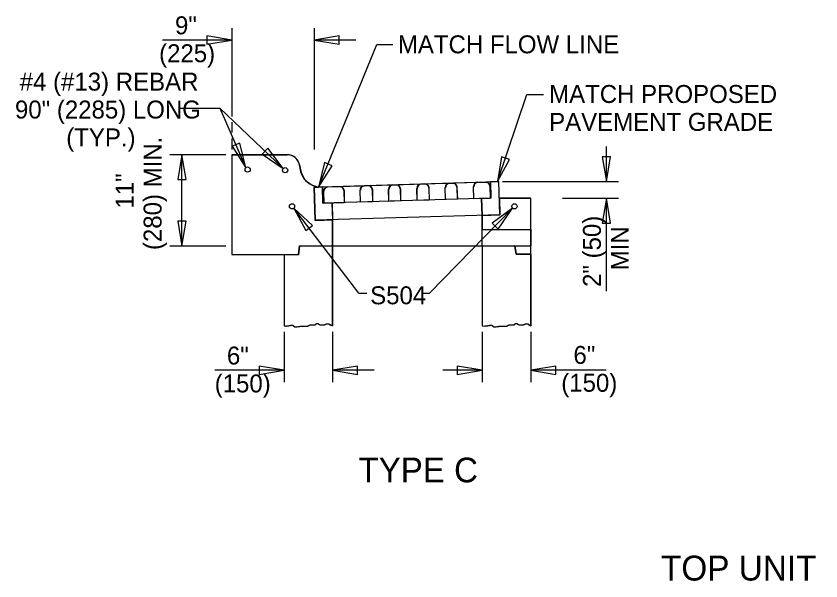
# Model space of a CAD drawing. Extents: x 1.2 to 16.8, y 0.2 to 9.7.
# Drawn here: x 4.929 to 8.966, y 6.868 to 9.7 of the extents above; entities that cross this region are included whole.
import ezdxf

# ---------------------------------------------------------------- set-up
doc = ezdxf.new("R2010")
doc.units = 0
for name, color, linetype in [('SD_P_Dimension Lines', 7, 'Continuous'), ('SD_P_Dimension Text', 7, 'Continuous'), ('SD_P_Prop Object Lines', 7, 'Continuous'), ('SD_P_Rebar', 7, 'Continuous'), ('SD_P_Shading', 7, 'Continuous'), ('SD_P_Subtitles', 7, 'Continuous'), ('SD_X_Exist Hidden Lines', 7, 'Continuous')]:
    doc.layers.add(name, color=color, linetype=linetype)

msp = doc.modelspace()

# ---------------------------------------------------------------- linework, layer by layer
at = {"layer": 'SD_P_Dimension Lines'}
for p, q in [((6.0111, 9.6402), (6.0111, 9.1963)), ((6.4241, 9.6402), (6.4241, 9.0306)), ((6.0111, 9.5802), (5.6645, 9.5802)), ((6.0111, 9.5802), (5.8861, 9.6012)), ((5.8861, 9.6012), (5.8861, 9.5592)), ((5.8861, 9.5592), (6.0111, 9.5802)), ((6.5491, 9.6012), (6.4241, 9.5802)), ((6.4241, 9.5802), (6.5491, 9.5592)), ((6.633, 9.5802), (6.4241, 9.5802)), ((6.5491, 9.5592), (6.5491, 9.6012)), ((6.4462, 8.8431), (6.7387, 9.5586)), ((6.7387, 9.5586), (6.8187, 9.5586)), ((7.3441, 8.87), (7.4902, 9.3071)), ((7.4902, 9.3071), (7.5741, 9.3071)), ((5.7541, 9.2388), (5.952, 9.2388)), ((5.952, 9.2388), (6.0814, 8.9401)), ((5.952, 9.2388), (6.2695, 8.9365)), ((6.0111, 9.1684), (6.0111, 9.117)), ((6.0111, 9.086), (6.0111, 9.0306)), ((6.0516, 9.0636), (6.0128, 9.048)), ((6.0128, 9.048), (6.0815, 8.9401)), ((6.0815, 8.9401), (6.0516, 9.0636)), ((7.8899, 8.87), (7.8899, 9.0464)), ((5.9811, 9.005), (5.7011, 9.005)), ((5.7611, 9.005), (5.7401, 8.88)), ((5.7611, 8.547), (5.7611, 9.005)), ((5.7821, 8.88), (5.7611, 9.005)), ((6.1923, 9.0374), (6.1631, 9.0074)), ((6.1631, 9.0074), (6.2695, 8.9365)), ((6.2695, 8.9365), (6.1923, 9.0374)), ((6.4756, 8.9665), (6.4461, 8.8431)), ((6.5142, 8.9496), (6.4756, 8.9665)), ((7.3644, 8.9951), (7.3441, 8.87)), ((7.3441, 8.87), (7.4041, 8.9816)), ((7.4041, 8.9816), (7.3644, 8.9951)), ((7.8689, 8.9951), (7.8899, 8.8701)), ((7.9109, 8.9951), (7.8689, 8.9951)), ((7.8899, 8.8701), (7.9109, 8.9951)), ((6.4461, 8.8431), (6.5142, 8.9496)), ((5.7401, 8.88), (5.7821, 8.88)), ((7.3693, 8.87), (7.9499, 8.87)), ((7.6699, 8.787), (7.9499, 8.787)), ((7.8899, 8.787), (7.8689, 8.662)), ((7.8899, 8.3213), (7.8899, 8.787)), ((7.9109, 8.662), (7.8899, 8.787)), ((6.4162, 8.65), (6.3224, 8.737)), ((6.3224, 8.737), (6.3826, 8.6251)), ((6.6481, 8.31), (6.3225, 8.737)), ((7.0031, 8.31), (7.4198, 8.737)), ((7.4198, 8.7371), (7.3173, 8.6619)), ((7.3467, 8.6321), (7.4198, 8.7371)), ((5.7401, 8.672), (5.7611, 8.547)), ((5.7821, 8.672), (5.7401, 8.672)), ((5.7611, 8.547), (5.7821, 8.672)), ((6.3826, 8.6251), (6.4162, 8.65)), ((7.3173, 8.6619), (7.3467, 8.6321)), ((7.8689, 8.662), (7.9109, 8.662)), ((5.9811, 8.547), (5.7011, 8.547)), ((6.6481, 8.31), (6.6881, 8.31)), ((6.962, 8.31), (7.0031, 8.31)), ((6.2731, 8.116), (6.2731, 7.864)), ((6.5171, 8.116), (6.5171, 7.864)), ((7.2671, 8.116), (7.2671, 7.864)), ((7.5111, 8.116), (7.5111, 7.864)), ((6.2731, 7.924), (5.9264, 7.924)), ((6.2731, 7.924), (6.1481, 7.945)), ((6.1481, 7.945), (6.1481, 7.903)), ((6.1481, 7.903), (6.2731, 7.924)), ((6.6421, 7.945), (6.5171, 7.924)), ((6.5171, 7.924), (6.6421, 7.903)), ((6.726, 7.924), (6.5171, 7.924)), ((6.6421, 7.903), (6.6421, 7.945)), ((7.2671, 7.924), (7.0692, 7.924)), ((7.2671, 7.924), (7.1421, 7.945)), ((7.1421, 7.945), (7.1421, 7.903)), ((7.1421, 7.903), (7.2671, 7.924)), ((7.6361, 7.945), (7.5111, 7.924)), ((7.5111, 7.924), (7.6361, 7.903)), ((7.8881, 7.924), (7.5111, 7.924)), ((7.6361, 7.903), (7.6361, 7.945))]:
    msp.add_line(p, q, dxfattribs=at)
at = {"layer": 'SD_P_Prop Object Lines'}
for p, q in [((6.0111, 9.005), (6.2891, 9.005)), ((6.0111, 9.005), (6.0111, 8.505)), ((6.0111, 9.005), (6.0111, 8.505)), ((6.3506, 8.9537), (6.3557, 8.929)), ((6.4241, 8.842), (6.4661, 8.844)), ((6.4241, 8.842), (6.4291, 8.677)), ((6.4601, 8.844), (7.3441, 8.87)), ((6.4661, 8.844), (6.4691, 8.762)), ((6.4921, 8.844), (6.5521, 8.846)), ((6.5521, 8.846), (7.2441, 8.867)), ((6.6751, 8.85), (6.6941, 8.85)), ((6.8181, 8.854), (6.8351, 8.855)), ((6.9601, 8.858), (6.9781, 8.859)), ((7.0831, 8.78), (7.0811, 8.841)), ((7.1021, 8.862), (7.1191, 8.863)), ((7.1401, 8.843), (7.1421, 8.782)), ((7.2251, 8.784), (7.2231, 8.845)), ((7.2441, 8.867), (7.2841, 8.868)), ((7.3051, 8.847), (7.3071, 8.786)), ((7.3091, 8.869), (7.3511, 8.87)), ((7.3111, 8.787), (7.3091, 8.869)), ((7.3561, 8.704), (7.3511, 8.87)), ((6.4741, 8.762), (6.4721, 8.823)), ((6.5741, 8.826), (6.5751, 8.765)), ((6.6561, 8.767), (6.6551, 8.828)), ((6.7161, 8.83), (6.7171, 8.769)), ((6.7991, 8.771), (6.7981, 8.832)), ((6.8571, 8.834), (6.8581, 8.773)), ((6.9411, 8.776), (6.9401, 8.837)), ((6.9991, 8.838), (7.0011, 8.777)), ((7.3111, 8.787), (6.4691, 8.762)), ((6.5751, 8.765), (6.4741, 8.762)), ((6.5141, 8.763), (6.5171, 8.6796)), ((6.7171, 8.769), (6.6561, 8.767)), ((6.8581, 8.773), (6.7991, 8.771)), ((7.0011, 8.777), (6.9411, 8.776)), ((7.1421, 8.782), (7.0831, 8.78)), ((7.3071, 8.786), (7.2251, 8.784)), ((7.2671, 8.701), (7.2641, 8.785)), ((7.3536, 8.7875), (7.5111, 8.7875)), ((7.5111, 8.5055), (7.5111, 8.7875)), ((7.3561, 8.704), (6.4291, 8.677)), ((6.5171, 8.6796), (6.5171, 8.547)), ((7.2671, 8.547), (7.2671, 8.701)), ((6.3451, 8.5037), (6.3513, 8.5466)), ((6.3513, 8.5475), (7.5111, 8.5475)), ((7.4371, 8.5055), (7.4311, 8.5475)), ((6.0111, 8.5046), (6.3451, 8.5046)), ((7.5111, 8.5055), (7.4371, 8.5055))]:
    msp.add_line(p, q, dxfattribs=at)
msp.add_lwpolyline([(7.2671, 8.547), (7.2671, 8.63), (7.5111, 8.63)], dxfattribs=at)
for centre, radius, start, end in [((6.2891, 8.9425), 0.0625, 10.3076, 90), ((6.4584, 8.9465), 0.1041, 189.6775, 263.3078), ((6.4941, 8.8223), 0.0208, 91.6847, 181.6847), ((6.5544, 8.824), 0.0208, 1.6847, 91.6847), ((6.677, 8.8276), 0.0208, 91.6847, 181.6847), ((6.6964, 8.8282), 0.0208, 1.6847, 91.6847), ((6.8199, 8.8318), 0.0208, 91.6847, 181.6847), ((6.8373, 8.8324), 0.0208, 1.6847, 91.6847), ((6.9619, 8.836), 0.0208, 91.6847, 181.6847), ((6.9803, 8.8366), 0.0208, 1.6847, 91.6847), ((7.1038, 8.8402), 0.0208, 91.6847, 181.6847), ((7.1212, 8.8407), 0.0208, 1.6847, 91.6847), ((7.2457, 8.8444), 0.0208, 91.6847, 181.6847), ((7.2861, 8.8456), 0.0208, 1.6847, 91.6847)]:
    msp.add_arc(centre, radius, start, end, dxfattribs=at)
at = {"layer": 'SD_P_Rebar'}
for centre in [(6.0906, 8.9309), (6.2786, 8.9273), (6.3133, 8.7462), (7.429, 8.7462)]:
    msp.add_circle(centre, 0.013, dxfattribs=at)
at = {"layer": 'SD_P_Shading'}
for p, q in [((6.4922, 8.8435), (6.5513, 8.8464)), ((6.6746, 8.8498), (6.6936, 8.8501)), ((6.8178, 8.8536), (6.8348, 8.854)), ((6.9601, 8.8584), (6.9781, 8.8587)), ((7.0833, 8.7798), (7.0815, 8.8409)), ((7.1013, 8.8622), (7.1183, 8.8626)), ((7.1406, 8.8427), (7.1424, 8.7816)), ((7.2245, 8.7846), (7.2227, 8.8447)), ((7.2436, 8.867), (7.2836, 8.8675)), ((7.3049, 8.8477), (7.3067, 8.7866)), ((6.4732, 8.7612), (6.4714, 8.8223)), ((6.5736, 8.8255), (6.5753, 8.7644)), ((6.6565, 8.7664), (6.6547, 8.8276)), ((6.7148, 8.8293), (6.7176, 8.7692)), ((6.7987, 8.7712), (6.797, 8.8323)), ((6.8561, 8.8342), (6.8579, 8.7731)), ((6.941, 8.776), (6.9392, 8.8361)), ((6.9993, 8.8379), (7.0011, 8.7778)), ((6.5753, 8.7644), (6.4732, 8.7612)), ((6.7176, 8.7692), (6.6565, 8.7664)), ((6.8579, 8.7731), (6.7987, 8.7712)), ((7.0011, 8.7778), (6.941, 8.776)), ((7.1424, 8.7816), (7.0833, 8.7798)), ((7.3067, 8.7866), (7.2245, 8.7846))]:
    msp.add_line(p, q, dxfattribs=at)
for points in [[(7.2671, 8.63), (7.5111, 8.63), (7.5111, 8.5475), (6.5171, 8.547), (6.5171, 8.6796), (6.429, 8.6757), (6.4241, 8.842), (6.4462, 8.8431), (6.438, 8.8444), (6.4274, 8.8471), (6.412, 8.8532), (6.3978, 8.8618), (6.3866, 8.871), (6.378, 8.8803), (6.3707, 8.8902), (6.3636, 8.9032), (6.358, 8.9188), (6.3557, 8.929), (6.3506, 8.9537), (6.3491, 8.96), (6.347, 8.966), (6.3443, 8.9718), (6.342, 8.9759), (6.3392, 8.9799), (6.3344, 8.9856), (6.3291, 8.9905), (6.3222, 8.9956), (6.3156, 8.9991), (6.3091, 9.0018), (6.303, 9.0035), (6.2963, 9.0046), (6.2891, 9.005), (6.0111, 9.005), (6.0111, 8.5046), (6.3451, 8.5037), (6.3513, 8.5475), (7.4311, 8.5475), (7.4371, 8.5055), (7.5111, 8.5055), (7.5111, 8.6145), (7.5111, 8.7875), (7.3535, 8.7875), (7.3556, 8.7037), (7.2665, 8.701)], [(6.4241, 8.842), (6.429, 8.6757), (6.5172, 8.6785), (6.5142, 8.7627), (6.4682, 8.7614), (6.4662, 8.8435)], [(7.3087, 8.8686), (7.3107, 8.7864), (7.2636, 8.7852), (7.2665, 8.701), (7.3556, 8.7037), (7.3507, 8.87)], [(6.2731, 8.505), (6.2731, 8.505), (6.2731, 8.1464), (6.2821, 8.1444), (6.2831, 8.1464), (6.2981, 8.1474), (6.3071, 8.1504), (6.3191, 8.1494), (6.3271, 8.1424), (6.3341, 8.1414), (6.3451, 8.1434), (6.3901, 8.1444), (6.4061, 8.1524), (6.4271, 8.1524), (6.4361, 8.1584), (6.4421, 8.1584), (6.4541, 8.1524), (6.4751, 8.1524), (6.4831, 8.1554), (6.4981, 8.1564), (6.5171, 8.1464), (6.5171, 8.547), (6.5171, 8.547), (6.3513, 8.5475), (6.3451, 8.5037)], [(7.2671, 8.547), (7.2671, 8.4364), (7.2671, 8.1464), (7.2801, 8.1444), (7.2811, 8.1464), (7.2961, 8.1474), (7.3051, 8.1504), (7.3171, 8.1494), (7.3251, 8.1424), (7.3321, 8.1414), (7.3431, 8.1434), (7.3881, 8.1444), (7.4041, 8.1524), (7.4251, 8.1524), (7.4341, 8.1584), (7.4401, 8.1584), (7.4521, 8.1524), (7.4731, 8.1524), (7.4811, 8.1554), (7.4961, 8.1564), (7.5111, 8.1464), (7.5111, 8.5055), (7.5111, 8.5055), (7.4371, 8.5055), (7.4311, 8.5475)]]:
    msp.add_lwpolyline(points, close=True, dxfattribs=at)
for centre, start, end in [((6.4922, 8.8232), 91.726, 181.726), ((6.5526, 8.8251), 1.726, 91.726), ((6.6751, 8.8288), 91.726, 181.726), ((6.6945, 8.8293), 1.726, 91.726), ((6.8181, 8.8331), 91.726, 181.726), ((6.8355, 8.8336), 1.726, 91.726), ((6.96, 8.8373), 91.726, 181.726), ((6.9784, 8.8379), 1.726, 91.726), ((7.102, 8.8416), 91.726, 181.726), ((7.1193, 8.8421), 1.726, 91.726), ((7.2439, 8.8459), 91.726, 181.726), ((7.2843, 8.8471), 1.726, 91.726)]:
    msp.add_arc(centre, 0.0208, start, end, dxfattribs=at)
at = {"layer": 'SD_X_Exist Hidden Lines'}
for p, q in [((6.3453, 8.5046), (6.3513, 8.5466)), ((6.5171, 8.547), (6.5171, 8.1464)), ((7.2671, 8.547), (7.2671, 8.1464)), ((6.2724, 8.5046), (6.3453, 8.5046)), ((6.2731, 8.505), (6.2731, 8.1464)), ((7.5111, 8.505), (7.5111, 8.1464))]:
    msp.add_line(p, q, dxfattribs=at)
for points in [[(6.2731, 8.1464), (6.2821, 8.1444), (6.2831, 8.1444), (6.2831, 8.1464), (6.2861, 8.1464), (6.2881, 8.1474), (6.2891, 8.1474), (6.2911, 8.1474), (6.2921, 8.1474), (6.2941, 8.1474), (6.2951, 8.1474), (6.2971, 8.1474), (6.2981, 8.1474), (6.2981, 8.1494), (6.3001, 8.1494), (6.3011, 8.1494), (6.3051, 8.1494), (6.3071, 8.1504), (6.3081, 8.1504), (6.3101, 8.1504), (6.3111, 8.1504), (6.3131, 8.1504), (6.3141, 8.1504), (6.3161, 8.1504), (6.3171, 8.1494), (6.3191, 8.1494), (6.3191, 8.1474), (6.3201, 8.1474), (6.3201, 8.1464), (6.3221, 8.1464), (6.3231, 8.1444), (6.3251, 8.1434), (6.3261, 8.1434), (6.3281, 8.1414), (6.3291, 8.1414), (6.3311, 8.1414), (6.3321, 8.1414), (6.3331, 8.1414), (6.3351, 8.1414), (6.3361, 8.1414), (6.3381, 8.1414), (6.3391, 8.1414), (6.3441, 8.1434), (6.3451, 8.1434), (6.3471, 8.1434), (6.3481, 8.1434), (6.3501, 8.1434), (6.3511, 8.1434), (6.3531, 8.1434), (6.3541, 8.1444), (6.3591, 8.1444), (6.3601, 8.1444), (6.3621, 8.1444), (6.3631, 8.1444), (6.3641, 8.1444), (6.3661, 8.1444), (6.3701, 8.1444), (6.3781, 8.1444), (6.3851, 8.1444), (6.3901, 8.1444), (6.3911, 8.1444), (6.3921, 8.1444), (6.3921, 8.1464), (6.3941, 8.1464), (6.3941, 8.1474), (6.3951, 8.1474), (6.3971, 8.1474), (6.3971, 8.1494), (6.3981, 8.1494), (6.4001, 8.1504), (6.4011, 8.1504), (6.4041, 8.1524), (6.4061, 8.1524), (6.4131, 8.1524), (6.4211, 8.1524), (6.4251, 8.1524), (6.4291, 8.1524), (6.4291, 8.1534), (6.4321, 8.1534), (6.4321, 8.1554), (6.4341, 8.1564), (6.4351, 8.1564), (6.4351, 8.1584), (6.4371, 8.1584), (6.4381, 8.1584), (6.4401, 8.1584), (6.4411, 8.1584), (6.4431, 8.1584), (6.4441, 8.1564), (6.4461, 8.1564), (6.4461, 8.1554), (6.4471, 8.1554), (6.4491, 8.1554), (6.4501, 8.1534), (6.4511, 8.1534), (6.4531, 8.1534), (6.4531, 8.1524), (6.4541, 8.1524), (6.4561, 8.1524), (6.4571, 8.1524), (6.4591, 8.1524)], [(6.4591, 8.1524), (6.4601, 8.1524), (6.4621, 8.1524), (6.4631, 8.1524), (6.4651, 8.1524), (6.4691, 8.1524), (6.4711, 8.1524), (6.4721, 8.1524), (6.4741, 8.1524), (6.4751, 8.1524), (6.4771, 8.1524), (6.4781, 8.1524), (6.4781, 8.1534), (6.4801, 8.1534), (6.4811, 8.1534), (6.4811, 8.1554), (6.4821, 8.1554), (6.4841, 8.1564), (6.4851, 8.1564), (6.4871, 8.1564), (6.4881, 8.1564), (6.4901, 8.1564), (6.4911, 8.1564), (6.4931, 8.1564), (6.4941, 8.1564), (6.4961, 8.1564), (6.4971, 8.1564), (6.4991, 8.1564), (6.4991, 8.1554), (6.5001, 8.1554), (6.5001, 8.1534), (6.5021, 8.1534), (6.5031, 8.1534), (6.5031, 8.1524), (6.5051, 8.1524), (6.5171, 8.1464)], [(7.2671, 8.1464), (7.2801, 8.1444), (7.2811, 8.1444), (7.2811, 8.1464), (7.2841, 8.1464), (7.2861, 8.1474), (7.2871, 8.1474), (7.2891, 8.1474), (7.2901, 8.1474), (7.2921, 8.1474), (7.2931, 8.1474), (7.2951, 8.1474), (7.2961, 8.1474), (7.2961, 8.1494), (7.2981, 8.1494), (7.2991, 8.1494), (7.3031, 8.1494), (7.3051, 8.1504), (7.3061, 8.1504), (7.3081, 8.1504), (7.3091, 8.1504), (7.3111, 8.1504), (7.3121, 8.1504), (7.3141, 8.1504), (7.3151, 8.1494), (7.3171, 8.1494), (7.3171, 8.1474), (7.3181, 8.1474), (7.3181, 8.1464), (7.3201, 8.1464), (7.3211, 8.1444), (7.3231, 8.1434), (7.3241, 8.1434), (7.3261, 8.1414), (7.3271, 8.1414), (7.3291, 8.1414), (7.3301, 8.1414), (7.3311, 8.1414), (7.3331, 8.1414), (7.3341, 8.1414), (7.3361, 8.1414), (7.3371, 8.1414), (7.3421, 8.1434), (7.3431, 8.1434), (7.3451, 8.1434), (7.3461, 8.1434), (7.3481, 8.1434), (7.3491, 8.1434), (7.3511, 8.1434), (7.3521, 8.1444), (7.3571, 8.1444), (7.3581, 8.1444), (7.3601, 8.1444), (7.3611, 8.1444), (7.3621, 8.1444), (7.3641, 8.1444), (7.3681, 8.1444), (7.3761, 8.1444), (7.3831, 8.1444), (7.3881, 8.1444), (7.3891, 8.1444), (7.3901, 8.1444), (7.3901, 8.1464), (7.3921, 8.1464), (7.3921, 8.1474), (7.3931, 8.1474), (7.3951, 8.1474), (7.3951, 8.1494), (7.3961, 8.1494), (7.3981, 8.1504), (7.3991, 8.1504), (7.4021, 8.1524), (7.4041, 8.1524), (7.4111, 8.1524), (7.4191, 8.1524), (7.4231, 8.1524), (7.4271, 8.1524), (7.4271, 8.1534), (7.4301, 8.1534), (7.4301, 8.1554), (7.4321, 8.1564), (7.4331, 8.1564), (7.4331, 8.1584), (7.4351, 8.1584), (7.4361, 8.1584), (7.4381, 8.1584), (7.4391, 8.1584), (7.4411, 8.1584), (7.4421, 8.1564), (7.4441, 8.1564), (7.4441, 8.1554), (7.4451, 8.1554), (7.4471, 8.1554), (7.4481, 8.1534), (7.4491, 8.1534), (7.4511, 8.1534), (7.4511, 8.1524), (7.4521, 8.1524), (7.4541, 8.1524), (7.4551, 8.1524), (7.4571, 8.1524)], [(7.4571, 8.1524), (7.4581, 8.1524), (7.4601, 8.1524), (7.4611, 8.1524), (7.4631, 8.1524), (7.4671, 8.1524), (7.4691, 8.1524), (7.4701, 8.1524), (7.4721, 8.1524), (7.4731, 8.1524), (7.4751, 8.1524), (7.4761, 8.1524), (7.4761, 8.1534), (7.4781, 8.1534), (7.4791, 8.1534), (7.4791, 8.1554), (7.4801, 8.1554), (7.4821, 8.1564), (7.4831, 8.1564), (7.4851, 8.1564), (7.4861, 8.1564), (7.4881, 8.1564), (7.4891, 8.1564), (7.4911, 8.1564), (7.4921, 8.1564), (7.4941, 8.1564), (7.4951, 8.1564), (7.4971, 8.1564), (7.4971, 8.1554), (7.4981, 8.1554), (7.4981, 8.1534), (7.5001, 8.1534), (7.5011, 8.1534), (7.5011, 8.1524), (7.5031, 8.1524), (7.5111, 8.1464)]]:
    msp.add_lwpolyline(points, dxfattribs=at)

# ---------------------------------------------------------------- texts
at = {"layer": 'SD_P_Dimension Text'}
for s, height, p in [('9"', 0.09, (5.7264, 9.609)), ('MATCH FLOW LINE', 0.089992, (6.8443, 9.5137)), ('(225)', 0.09, (5.6467, 9.4691)), ('#4 (#13) REBAR', 0.089998, (4.9475, 9.3266)), ('MATCH PROPOSED', 0.089992, (7.6028, 9.2647)), ('90" (2285) LONG', 0.089998, (4.9238, 9.1867)), ('PAVEMENT GRADE', 0.089992, (7.6028, 9.1247)), ('(TYP.)', 0.09, (5.1809, 9.0468)), ('S504', 0.09, (6.7051, 8.255)), ('6"', 0.09, (5.9867, 7.9528)), ('6"', 0.09, (7.7247, 7.9561)), ('(150)', 0.09, (5.9255, 7.8129)), ('(150)', 0.09, (7.6636, 7.8162))]:
    msp.add_text(s, height=height, dxfattribs=at).set_placement(p)
for s, p in [('(280) MIN.', (5.659, 8.527)), ('11"', (5.5192, 8.7348)), ('2" (50)', (7.8623, 8.3419)), ('MIN', (8.0022, 8.4252))]:
    msp.add_text(s, height=0.09, rotation=90, dxfattribs=at).set_placement(p)
at = {"layer": 'SD_P_Subtitles'}
for s, height, p in [('TYPE C', 0.124, (6.6468, 7.362)), ('TOP UNIT DETAILS', 0.124998, (8.1636, 6.8694))]:
    msp.add_text(s, height=height, dxfattribs=at).set_placement(p)

doc.saveas('drawing.dxf')
